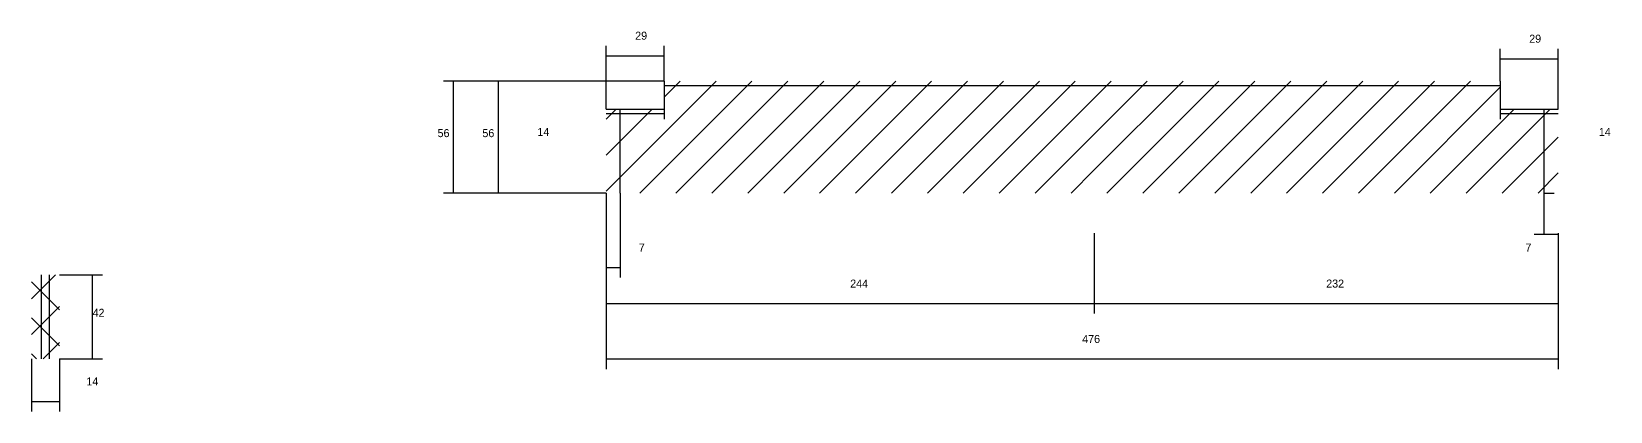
# Model space of a CAD drawing. Header units: metres. Extents: x 1764 to 5841, y -4497 to -3400.
# Drawn here: x 5052 to 5841, y -3626 to -3436 of the extents above; entities that cross this region are included whole.
import ezdxf

# ---------------------------------------------------------------- set-up
doc = ezdxf.new("R2010")
doc.units = ezdxf.units.M
for name, color, linetype in [('COTA', 241, 'Continuous'), ('Hachura', 253, 'Continuous'), ('SARR_2.2x7', 40, 'Continuous'), ('SARR_EDITAR', 141, 'Continuous')]:
    doc.layers.add(name, color=color, linetype=linetype)

msp = doc.modelspace()

# ---------------------------------------------------------------- hatches: boundary and pattern name
at = {"layer": 'Hachura'}
h = msp.add_hatch(dxfattribs=at)
h.set_pattern_fill('ANSI31', scale=4)
h.paths.add_polyline_path([(5583, -3460.6), (5368, -3460.6), (5368, -3474.6), (5339, -3474.6), (5339, -3516.6), (5583, -3516.6)])
h = msp.add_hatch(dxfattribs=at)
h.set_pattern_fill('ANSI31', scale=4)
h.paths.add_polyline_path([(5815, -3474.6), (5786, -3474.6), (5786, -3460.6), (5583, -3460.6), (5583, -3516.6), (5815, -3516.6)])
h = msp.add_hatch(dxfattribs=at)
h.set_pattern_fill('ANSI37', scale=4)
h.paths.add_polyline_path([(5051.7, -3599.4), (5065.7, -3599.4), (5065.7, -3557.4), (5051.7, -3557.4)])

# ---------------------------------------------------------------- linework, layer by layer
at = {"layer": 'COTA'}
for p, q in [((5339, -3474.6), (5339, -3442.9)), ((5339, -3447.9), (5368, -3447.9)), ((5368, -3460.6), (5368, -3442.9)), ((5786, -3460.6), (5786, -3444.4)), ((5786, -3449.4), (5815, -3449.4)), ((5815, -3474.6), (5815, -3444.4)), ((5368, -3460.6), (5257.7, -3460.6)), ((5262.7, -3516.6), (5262.7, -3460.6)), ((5368, -3460.6), (5280.1, -3460.6)), ((5285.1, -3516.6), (5285.1, -3460.6)), ((5368, -3460.6), (5368, -3479.6)), ((5786, -3460.6), (5786, -3479.6)), ((5339, -3474.6), (5339, -3469.6)), ((5815, -3474.6), (5815, -3469.6)), ((5339, -3474.6), (5368, -3474.6)), ((5786, -3474.6), (5815, -3474.6)), ((5339, -3516.6), (5257.7, -3516.6)), ((5339, -3516.6), (5280.1, -3516.6)), ((5339, -3516.6), (5339, -3604.5)), ((5339, -3516.6), (5339, -3558.8)), ((5346, -3516.6), (5346, -3558.8)), ((5808, -3537.2), (5808, -3516.6)), ((5808, -3516.6), (5813, -3516.6)), ((5339, -3536.6), (5339, -3576.8)), ((5583, -3536.6), (5583, -3576.8)), ((5583, -3536.6), (5583, -3576.8)), ((5815, -3537.2), (5803, -3537.2)), ((5815, -3536.6), (5815, -3576.8)), ((5815, -3537.2), (5815, -3604.5)), ((5065.7, -3557.4), (5087.2, -3557.4)), ((5082.2, -3599.4), (5082.2, -3557.4)), ((5339, -3553.8), (5346, -3553.8)), ((5339, -3571.8), (5583, -3571.8)), ((5583, -3571.8), (5815, -3571.8)), ((5051.7, -3599.4), (5051.7, -3625.7)), ((5065.7, -3599.4), (5087.2, -3599.4)), ((5065.7, -3599.4), (5065.7, -3625.7)), ((5339, -3599.5), (5815, -3599.5)), ((5051.7, -3620.7), (5065.7, -3620.7))]:
    msp.add_line(p, q, dxfattribs=at)
at = {"layer": 'SARR_2.2x7'}
for p, q in [((5368, -3462.8), (5583, -3462.8)), ((5583, -3462.8), (5786, -3462.8)), ((5339, -3476.8), (5368, -3476.8)), ((5346, -3516.6), (5346, -3474.6)), ((5786, -3476.8), (5815, -3476.8)), ((5808, -3516.6), (5808, -3474.6))]:
    msp.add_line(p, q, dxfattribs=at)
at = {"layer": 'SARR_EDITAR'}
for p, q in [((5056.7, -3599.4), (5056.7, -3557.4)), ((5060.7, -3599.4), (5060.7, -3557.4))]:
    msp.add_line(p, q, dxfattribs=at)

# ---------------------------------------------------------------- texts
at = {"layer": 'COTA'}
for s, p in [('29', (5353.5, -3439.9)), ('29', (5800.5, -3441.4)), ('56', (5254.7, -3488.6)), ('56', (5277.1, -3488.6)), ('14', (5304.6, -3488)), ('14', (5835.3, -3488)), ('7', (5355.3, -3545.8)), ('7', (5798.6, -3545.8)), ('244', (5461, -3563.8)), ('232', (5699, -3563.8)), ('42', (5082.2, -3578.4)), ('476', (5577, -3591.5)), ('14', (5079.1, -3612.7))]:
    msp.add_text(s, height=4, dxfattribs=at).set_placement(p)

doc.saveas('drawing.dxf')
